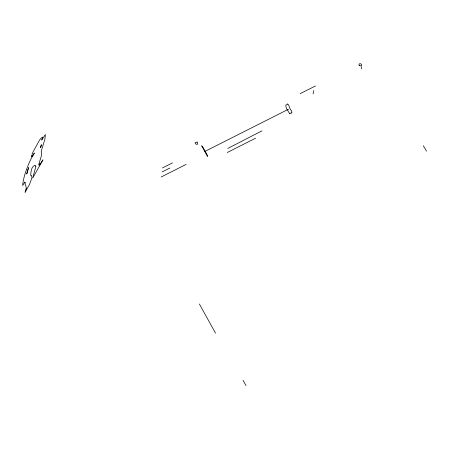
<?xml version="1.0" encoding="UTF-8"?>
<svg xmlns="http://www.w3.org/2000/svg" width="449" height="449" viewBox="0 0 449 449"><rect width="100%" height="100%" fill="white"/><g stroke="black" fill="none" stroke-linecap="round" stroke-linejoin="round"><path stroke-width="0.67" d="M313.076 93.953L313.806 90.546M361.249 68.95L361.754 66.604M361.271 65.487C362.837 63.388 357.623 62.77 359.234 65.487M197.105 142.086C191.302 142.524 200.029 146.963 197.105 142.086M361.243 65.52L360.238 65.992L359.234 65.487M227.772 148.439L261.98 130.85M162.482 167.948L172.506 162.886M162.14 171.928L169.902 168.01M204.896 151.425L288.612 109.158M161.18 176.99L186.155 164.379M227.256 152.497L255.638 138.18M300.14 93.661L315.501 85.95M423.295 145.74L426.55 151.173M243.061 380.303L245.985 385.579M199.367 303.995L215.548 333.203M25.127 182.608L25.211 184.82L25.649 185.156L26.244 187.699L25.963 189.472L26.57 188.283L25.043 192.335L29.567 184.32L31.958 177.765L31.481 175.323L30.936 175.654L30.706 175.11L30.914 172.697C31.262 169.924 31.868 166.731 34.612 165.35L35.488 165.445L35.42 166.192L35.937 166.158L32.732 178.023L42.964 159.872L39.439 165.131L39.826 163.554L38.608 165.047L41.1 156.802L41.589 154.495L41.224 151.24L44.939 139.01L45.383 134.464L41.69 140.094L42.661 137.445L42.38 137.141L40.685 138.545L39.4 140.352L32.67 152.609L31.424 156.841L32.059 155.837L32.025 156.886L34.371 153.03C28.798 161.825 23.864 175.031 22.798 183.888L22.68 185.51L24.863 182.025L25.127 182.608M201.73 145.874L207.489 156.432L207.051 154.714L204.424 149.887A56.445 8.323 62.8 0 0 202.347 146.239L201.73 145.874M291.816 112.194C292.277 114.186 289.532 112.317 289.785 113.816L286.518 108.596L285.94 106.621L285.867 104.903L287.231 104.684L287.545 103.814C289.757 105.425 289.24 109.197 291.637 110.852L291.816 112.194M40.752 146.991L40.685 147.558L41.359 144.69L40.752 146.991M28.551 167.679L26.744 173.915L28.551 167.679"/></g></svg>
